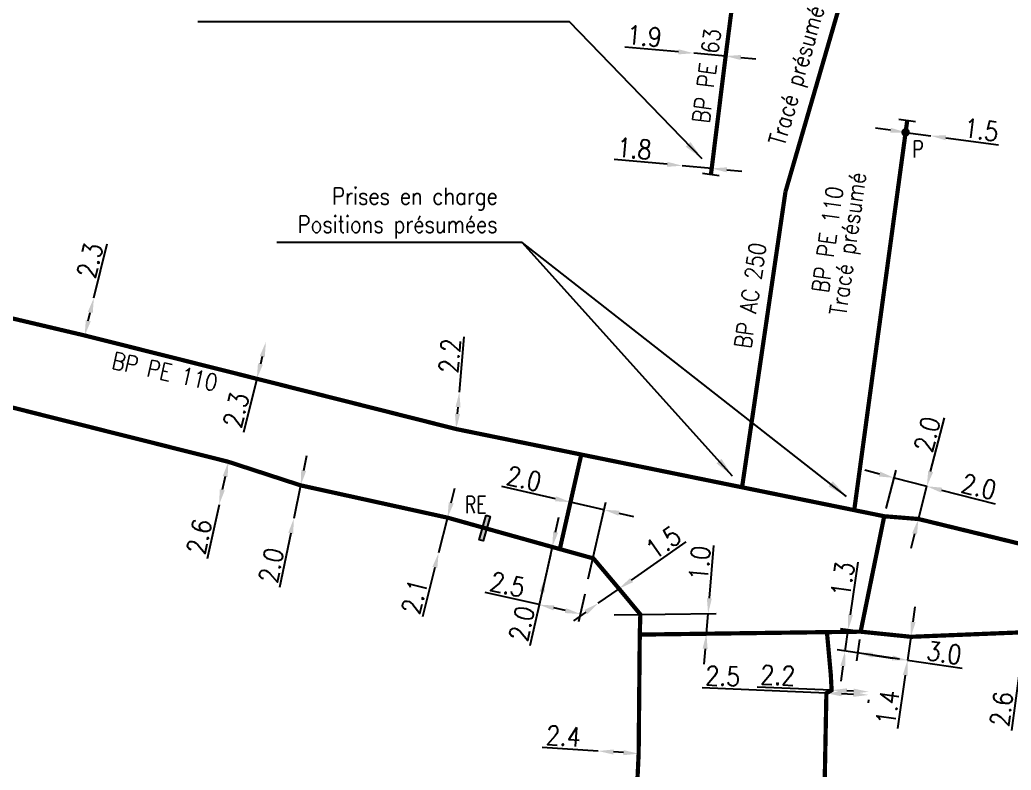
# Model space of a CAD drawing. Header units: millimetres. Extents: x 185000 to 186000, y 127990 to 129010.
# Drawn here: x 185191.4 to 185250.1, y 128337.7 to 128382.1 of the extents above; entities that cross this region are included whole.
import ezdxf
from ezdxf.enums import TextEntityAlignment as Align

# ---------------------------------------------------------------- set-up
doc = ezdxf.new("R2010")
doc.units = ezdxf.units.MM
doc.header["$PDMODE"] = 34
doc.linetypes.add('L_25_AP', pattern=[2000, 1000, 1000])
doc.linetypes.add('L_25_PE', pattern=[2000, 1000, 1000])
doc.layers.get('0').update_dxf_attribs({"linetype": 'CONTINUOUS'})
doc.layers.get('DEFPOINTS').update_dxf_attribs({"linetype": 'CONTINUOUS'})
for name, color, linetype in [('L_150', 1, 'CONTINUOUS'), ('L_300', 7, 'CONTINUOUS'), ('L_340', 7, 'CONTINUOUS')]:
    doc.layers.add(name, color=color, linetype=linetype)
doc.styles.add('G_ROMANS', font='ROMANS.SHX', dxfattribs={"width": 0.75})
doc.styles.get("Standard").update_dxf_attribs({"font": 'romans.shx', "width": 0.85})
doc.dimstyles.get("Standard").update_dxf_attribs({"dimtxt": 1.5, "dimasz": 1.2, "dimexe": 0.625, "dimexo": 0.625, "dimgap": 0.25, "dimtad": 1, "dimdec": 1, "dimzin": 0, "dimdsep": 46, "dimtxsty": 'Standard', "dimcen": -0.5, "dimadec": 0, "dimazin": 0, "dimtfac": 1, "dimtdec": 1, "dimtmove": 0, "dimatfit": 3, "dimfxl": 0, "dimtolj": 1, "dimtzin": 0, "dimarcsym": 0})

# ---------------------------------------------------------------- blocks, each defined once
blk = doc.blocks.new('*D446')
at = {"layer": 'DEFPOINTS', "color": 0, "linetype": 'Continuous', "transparency": 16777216}
for p in [(185195.74, 128365.647), (185195.74, 128365.647), (185195.193, 128363.413)]:
    blk.add_point(p, dxfattribs=at)
at = {"layer": 'L_150', "color": 0, "linetype": 'Continuous', "lineweight": -2, "transparency": 16777216}
for p, q in [((185195.74, 128365.647), (185196.519, 128368.832)), ((185195.407, 128364.287), (185195.526, 128364.773))]:
    blk.add_line(p, q, dxfattribs=at)
at = {"layer": 'L_150', "color": 0, "linetype": 'Continuous', "transparency": 16777216}
for points in [[(185195.38, 128364.809), (185195.672, 128364.737), (185195.74, 128365.647)], [(185195.262, 128364.323), (185195.553, 128364.252), (185195.193, 128363.413)]]:
    blk.add_solid(points, dxfattribs=at)
at = {"layer": 'L_150', "color": 0, "linetype": 'Continuous', "transparency": 16777216, "insert": (185195.508, 128367.855), "char_height": 1.125, "attachment_point": 5, "rotation": 76.2504}
blk.add_mtext('\\A1;2.3', dxfattribs=at)
blk = doc.blocks.new('*D448')
at = {"layer": 'DEFPOINTS', "color": 0, "linetype": 'Continuous', "transparency": 16777216}
for p in [(185203.705, 128355.932), (185203.154, 128353.391), (185203.154, 128353.391)]:
    blk.add_point(p, dxfattribs=at)
at = {"layer": 'L_150', "color": 0, "linetype": 'Continuous', "lineweight": -2, "transparency": 16777216}
for p, q in [((185203.514, 128355.053), (185203.344, 128354.271)), ((185203.154, 128353.391), (185202.459, 128350.187))]:
    blk.add_line(p, q, dxfattribs=at)
at = {"layer": 'L_150', "color": 0, "linetype": 'Continuous', "transparency": 16777216}
for points in [[(185203.367, 128355.084), (185203.661, 128355.021), (185203.705, 128355.932)], [(185203.198, 128354.302), (185203.491, 128354.239), (185203.154, 128353.391)]]:
    blk.add_solid(points, dxfattribs=at)
at = {"layer": 'L_150', "color": 0, "linetype": 'Continuous', "transparency": 16777216, "insert": (185201.978, 128351.508), "char_height": 1.125, "attachment_point": 5, "rotation": 77.77007}
blk.add_mtext('\\A1;2.6', dxfattribs=at)
blk = doc.blocks.new('*D449')
at = {"layer": 'DEFPOINTS', "color": 0, "linetype": 'Continuous', "transparency": 16777216}
for p in [(185207.986, 128354.537), (185207.582, 128352.578), (185207.582, 128352.578)]:
    blk.add_point(p, dxfattribs=at)
at = {"layer": 'L_150', "color": 0, "linetype": 'Continuous', "lineweight": -2, "transparency": 16777216}
for p, q in [((185208.168, 128355.418), (185208.35, 128356.3)), ((185207.986, 128354.537), (185207.582, 128352.578)), ((185207.4, 128351.697), (185206.738, 128348.486))]:
    blk.add_line(p, q, dxfattribs=at)
at = {"layer": 'L_150', "color": 0, "linetype": 'Continuous', "transparency": 16777216}
for points in [[(185208.021, 128355.449), (185208.315, 128355.388), (185207.986, 128354.537)], [(185207.253, 128351.727), (185207.547, 128351.666), (185207.582, 128352.578)]]:
    blk.add_solid(points, dxfattribs=at)
at = {"layer": 'L_150', "color": 0, "linetype": 'Continuous', "transparency": 16777216, "insert": (185206.243, 128349.802), "char_height": 1.125, "attachment_point": 5, "rotation": 78.34386}
blk.add_mtext('\\A1;2.0', dxfattribs=at)
blk = doc.blocks.new('*D450')
at = {"layer": 'DEFPOINTS', "color": 0, "linetype": 'Continuous', "transparency": 16777216}
for p in [(185205.929, 128363.033), (185205.929, 128363.033), (185205.389, 128360.849)]:
    blk.add_point(p, dxfattribs=at)
at = {"layer": 'L_150', "color": 0, "linetype": 'Continuous', "lineweight": -2, "transparency": 16777216}
for p, q in [((185205.713, 128362.16), (185205.605, 128361.723)), ((185205.389, 128360.849), (185204.603, 128357.666))]:
    blk.add_line(p, q, dxfattribs=at)
at = {"layer": 'L_150', "color": 0, "linetype": 'Continuous', "transparency": 16777216}
for points in [[(185205.567, 128362.196), (185205.859, 128362.124), (185205.929, 128363.033)], [(185205.459, 128361.759), (185205.751, 128361.687), (185205.389, 128360.849)]]:
    blk.add_solid(points, dxfattribs=at)
at = {"layer": 'L_150', "color": 0, "linetype": 'Continuous', "transparency": 16777216, "insert": (185204.16, 128359), "char_height": 1.125, "attachment_point": 5, "rotation": 76.13012}
blk.add_mtext('\\A1;2.3', dxfattribs=at)
blk = doc.blocks.new('*D451')
at = {"layer": 'DEFPOINTS', "color": 0, "linetype": 'Continuous', "transparency": 16777216}
for p in [(185217.386, 128360.063), (185217.386, 128360.063), (185217.197, 128357.871)]:
    blk.add_point(p, dxfattribs=at)
at = {"layer": 'L_150', "color": 0, "linetype": 'Continuous', "lineweight": -2, "transparency": 16777216}
for p, q in [((185217.386, 128360.063), (185217.667, 128363.33)), ((185217.275, 128358.768), (185217.309, 128359.167))]:
    blk.add_line(p, q, dxfattribs=at)
at = {"layer": 'L_150', "color": 0, "linetype": 'Continuous', "transparency": 16777216}
for points in [[(185217.159, 128359.179), (185217.458, 128359.154), (185217.386, 128360.063)], [(185217.125, 128358.781), (185217.424, 128358.755), (185217.197, 128357.871)]]:
    blk.add_solid(points, dxfattribs=at)
at = {"layer": 'L_150', "color": 0, "linetype": 'Continuous', "transparency": 16777216, "insert": (185216.818, 128362.209), "char_height": 1.125, "attachment_point": 5, "rotation": 85.08537}
blk.add_mtext('\\A1;2.2', dxfattribs=at)
blk = doc.blocks.new('*D452')
at = {"layer": 'DEFPOINTS', "color": 0, "linetype": 'Continuous', "transparency": 16777216}
for p in [(185216.683, 128352.626), (185216.156, 128350.541), (185216.156, 128350.541)]:
    blk.add_point(p, dxfattribs=at)
at = {"layer": 'L_150', "color": 0, "linetype": 'Continuous', "lineweight": -2, "transparency": 16777216}
for p, q in [((185216.904, 128353.498), (185217.125, 128354.37)), ((185216.683, 128352.626), (185216.156, 128350.541)), ((185215.935, 128349.669), (185215.197, 128346.755))]:
    blk.add_line(p, q, dxfattribs=at)
at = {"layer": 'L_150', "color": 0, "linetype": 'Continuous', "transparency": 16777216}
for points in [[(185216.759, 128353.535), (185217.05, 128353.461), (185216.683, 128352.626)], [(185215.789, 128349.706), (185216.08, 128349.632), (185216.156, 128350.541)]]:
    blk.add_solid(points, dxfattribs=at)
at = {"layer": 'L_150', "color": 0, "linetype": 'Continuous', "transparency": 16777216, "insert": (185214.728, 128347.96), "char_height": 1.125, "attachment_point": 5, "rotation": 75.79293}
blk.add_mtext('\\A1;2.1', dxfattribs=at)
blk = doc.blocks.new('*D455')
at = {"layer": 'DEFPOINTS', "color": 0, "linetype": 'Continuous', "transparency": 16777216}
for p in [(185250.865, 128345.84), (185250.518, 128343.264), (185250.518, 128343.264)]:
    blk.add_point(p, dxfattribs=at)
at = {"layer": 'L_150', "color": 0, "linetype": 'Continuous', "lineweight": -2, "transparency": 16777216}
for p, q in [((185250.745, 128344.948), (185250.638, 128344.156)), ((185250.518, 128343.264), (185250.081, 128340.014))]:
    blk.add_line(p, q, dxfattribs=at)
at = {"layer": 'L_150', "color": 0, "linetype": 'Continuous', "transparency": 16777216}
for points in [[(185250.596, 128344.969), (185250.893, 128344.928), (185250.865, 128345.84)], [(185250.489, 128344.176), (185250.787, 128344.136), (185250.518, 128343.264)]]:
    blk.add_solid(points, dxfattribs=at)
at = {"layer": 'L_150', "color": 0, "linetype": 'Continuous', "transparency": 16777216, "insert": (185249.496, 128341.293), "char_height": 1.125, "attachment_point": 5, "rotation": 82.33369}
blk.add_mtext('\\A1;2.6', dxfattribs=at)
blk = doc.blocks.new('*D531')
at = {"layer": 'DEFPOINTS', "color": 0, "linetype": 'Continuous', "transparency": 16777216}
for p in [(185222.888, 128350.889), (185224.92, 128348.55), (185224.55, 128346.921)]:
    blk.add_point(p, dxfattribs=at)
at = {"layer": 'L_150', "color": 0, "linetype": 'Continuous', "lineweight": -2, "transparency": 16777216}
for p, q in [((185222.784, 128350.432), (185222.008, 128347.018)), ((185222.112, 128347.475), (185218.915, 128348.202)), ((185224.816, 128348.093), (185224.446, 128346.464)), ((185223.672, 128347.121), (185222.99, 128347.276))]:
    blk.add_line(p, q, dxfattribs=at)
at = {"layer": 'L_150', "color": 0, "linetype": 'Continuous', "transparency": 16777216}
for points in [[(185223.023, 128347.422), (185222.956, 128347.13), (185222.112, 128347.475)], [(185223.706, 128347.267), (185223.639, 128346.975), (185224.55, 128346.921)]]:
    blk.add_solid(points, dxfattribs=at)
at = {"layer": 'L_150', "color": 0, "linetype": 'Continuous', "transparency": 16777216, "insert": (185220.241, 128348.669), "char_height": 1.125, "attachment_point": 5, "rotation": 347.20031}
blk.add_mtext('\\A1;2.5', dxfattribs=at)
blk = doc.blocks.new('*D532')
at = {"layer": 'DEFPOINTS', "color": 0, "linetype": 'Continuous', "transparency": 16777216}
for p in [(185225.952, 128353.091), (185223.338, 128350.77), (185224.92, 128348.55)]:
    blk.add_point(p, dxfattribs=at)
at = {"layer": 'L_150', "color": 0, "linetype": 'Continuous', "lineweight": -2, "transparency": 16777216}
for p, q in [((185223.09, 128353.741), (185219.893, 128354.468)), ((185223.442, 128351.227), (185224.072, 128353.999)), ((185225.952, 128353.091), (185223.968, 128353.542)), ((185225.024, 128349.007), (185226.056, 128353.548)), ((185226.829, 128352.892), (185227.707, 128352.693))]:
    blk.add_line(p, q, dxfattribs=at)
at = {"layer": 'L_150', "color": 0, "linetype": 'Continuous', "transparency": 16777216}
for points in [[(185223.123, 128353.888), (185223.057, 128353.595), (185223.968, 128353.542)], [(185226.863, 128353.038), (185226.796, 128352.746), (185225.952, 128353.091)]]:
    blk.add_solid(points, dxfattribs=at)
at = {"layer": 'L_150', "color": 0, "linetype": 'Continuous', "transparency": 16777216, "insert": (185221.219, 128354.936), "char_height": 1.125, "attachment_point": 5, "rotation": 347.20031}
blk.add_mtext('\\A1;2.0', dxfattribs=at)
blk = doc.blocks.new('*D533')
at = {"layer": 'DEFPOINTS', "color": 0, "linetype": 'Continuous', "transparency": 16777216}
for p in [(185226.846, 128348.413), (185226.846, 128348.413), (185225.616, 128347.554)]:
    blk.add_point(p, dxfattribs=at)
at = {"layer": 'L_150', "color": 0, "linetype": 'Continuous', "lineweight": -2, "transparency": 16777216}
for p, q in [((185227.584, 128348.928), (185230.817, 128351.188)), ((185225.616, 128347.554), (185226.846, 128348.413)), ((185224.879, 128347.038), (185224.141, 128346.523))]:
    blk.add_line(p, q, dxfattribs=at)
at = {"layer": 'L_150', "color": 0, "linetype": 'Continuous', "transparency": 16777216}
for points in [[(185227.498, 128349.051), (185227.669, 128348.806), (185226.846, 128348.413)], [(185224.793, 128347.161), (185224.965, 128346.915), (185225.616, 128347.554)]]:
    blk.add_solid(points, dxfattribs=at)
at = {"layer": 'L_150', "color": 0, "linetype": 'Continuous', "transparency": 16777216, "insert": (185229.468, 128351.161), "char_height": 1.125, "attachment_point": 5, "rotation": 34.94753}
blk.add_mtext('\\A1;1.5', dxfattribs=at)
blk = doc.blocks.new('*D534')
at = {"layer": 'DEFPOINTS', "color": 0, "linetype": 'Continuous', "transparency": 16777216}
for p in [(185244.131, 128345.57), (185243.929, 128344.184), (185243.929, 128344.184)]:
    blk.add_point(p, dxfattribs=at)
at = {"layer": 'L_150', "color": 0, "linetype": 'Continuous', "lineweight": -2, "transparency": 16777216}
for p, q in [((185244.261, 128346.46), (185244.391, 128347.351)), ((185244.131, 128345.57), (185243.929, 128344.184)), ((185243.799, 128343.294), (185243.339, 128340.14))]:
    blk.add_line(p, q, dxfattribs=at)
at = {"layer": 'L_150', "color": 0, "linetype": 'Continuous', "transparency": 16777216}
for points in [[(185244.112, 128346.482), (185244.409, 128346.439), (185244.131, 128345.57)], [(185243.65, 128343.315), (185243.947, 128343.272), (185243.929, 128344.184)]]:
    blk.add_solid(points, dxfattribs=at)
at = {"layer": 'L_150', "color": 0, "linetype": 'Continuous', "transparency": 16777216, "insert": (185242.762, 128341.38), "char_height": 1.125, "attachment_point": 5, "rotation": 81.70179}
blk.add_mtext('\\A1;1.4', dxfattribs=at)
blk = doc.blocks.new('*D535')
at = {"layer": 'DEFPOINTS', "color": 0, "linetype": 'Continuous', "transparency": 16777216}
for p in [(185241.154, 128345.874), (185243.929, 128344.184), (185243.929, 128344.184)]:
    blk.add_point(p, dxfattribs=at)
at = {"layer": 'L_150', "color": 0, "linetype": 'Continuous', "lineweight": -2, "transparency": 16777216}
for p, q in [((185241.087, 128345.41), (185240.903, 128344.152)), ((185241.861, 128344.486), (185243.038, 128344.314)), ((185243.929, 128344.184), (185247.173, 128343.711))]:
    blk.add_line(p, q, dxfattribs=at)
at = {"layer": 'L_150', "color": 0, "linetype": 'Continuous', "transparency": 16777216}
for points in [[(185241.883, 128344.634), (185241.84, 128344.337), (185240.971, 128344.616)], [(185243.06, 128344.463), (185243.017, 128344.166), (185243.929, 128344.184)]]:
    blk.add_solid(points, dxfattribs=at)
at = {"layer": 'L_150', "color": 0, "linetype": 'Continuous', "transparency": 16777216, "insert": (185246.104, 128344.625), "char_height": 1.125, "attachment_point": 5, "rotation": 351.70179}
blk.add_mtext('\\A1;3.0', dxfattribs=at)
blk = doc.blocks.new('*D536')
at = {"layer": 'DEFPOINTS', "color": 0, "linetype": 'Continuous', "transparency": 16777216}
for p in [(185241.154, 128345.874), (185240.233, 128344.723), (185243.929, 128344.184)]:
    blk.add_point(p, dxfattribs=at)
at = {"layer": 'L_150', "color": 0, "linetype": 'Continuous', "lineweight": -2, "transparency": 16777216}
for p, q in [((185240.546, 128346.872), (185241, 128349.981)), ((185240.69, 128345.941), (185239.953, 128346.049)), ((185240.233, 128344.723), (185240.416, 128345.981)), ((185243.465, 128344.252), (185239.769, 128344.791)), ((185240.103, 128343.833), (185239.973, 128342.942))]:
    blk.add_line(p, q, dxfattribs=at)
at = {"layer": 'L_150', "color": 0, "linetype": 'Continuous', "transparency": 16777216}
for points in [[(185240.398, 128346.894), (185240.695, 128346.85), (185240.416, 128345.981)], [(185239.955, 128343.855), (185240.251, 128343.811), (185240.233, 128344.723)]]:
    blk.add_solid(points, dxfattribs=at)
at = {"layer": 'L_150', "color": 0, "linetype": 'Continuous', "transparency": 16777216, "insert": (185240.096, 128348.98), "char_height": 1.125, "attachment_point": 5, "rotation": 81.70179}
blk.add_mtext('\\A1;1.3', dxfattribs=at)
blk = doc.blocks.new('*D62')
at = {"layer": 'DEFPOINTS', "color": 0, "linetype": 'Continuous', "transparency": 16777216}
for p in [(185222.888, 128350.889), (185222.888, 128350.889), (185222.482, 128349.104)]:
    blk.add_point(p, dxfattribs=at)
at = {"layer": 'L_150', "color": 0, "linetype": 'Continuous', "lineweight": -2, "transparency": 16777216}
for p, q in [((185223.087, 128351.766), (185223.286, 128352.644)), ((185222.888, 128350.889), (185222.482, 128349.104)), ((185222.283, 128348.226), (185221.556, 128345.029))]:
    blk.add_line(p, q, dxfattribs=at)
at = {"layer": 'L_150', "color": 0, "linetype": 'Continuous', "transparency": 16777216}
for points in [[(185222.941, 128351.8), (185223.233, 128351.733), (185222.888, 128350.889)], [(185222.136, 128348.26), (185222.429, 128348.193), (185222.482, 128349.104)]]:
    blk.add_solid(points, dxfattribs=at)
at = {"layer": 'L_150', "color": 0, "linetype": 'Continuous', "transparency": 16777216, "insert": (185221.088, 128346.355), "char_height": 1.125, "attachment_point": 5, "rotation": 77.20031}
blk.add_mtext('\\A1;2.0', dxfattribs=at)
blk = doc.blocks.new('L_340_20')
at = {"linetype": 'Continuous'}
blk.add_hatch(color=0, dxfattribs=at).paths.add_polyline_path([(0.125, 0.75), (-0.125, 0.75), (-0.125, -0.75), (0.125, -0.75)])
at = {"color": 0, "linetype": 'Continuous'}
blk.add_lwpolyline([(-0.125, 0.75), (0.125, 0.75), (0.125, -0.75), (-0.125, -0.75)], close=True, dxfattribs=at)
at = {"color": 0, "linetype": 'Continuous', "width": 0.75}
for tag, height, flags, p in [('RE', 1, 8, (0, 2.189)), ('DEF_LEG', 1.2, 3, (0, -5)), ('DEF_COUP', 1.2, 3, (0, -7.5)), ('DEF_TYPE', 1.2, 3, (0, -10))]:
    blk.add_attdef(tag, text='', height=height, dxfattribs=dict(at, flags=flags)).set_placement(p, align=Align.MIDDLE)
blk = doc.blocks.new('*D293')
at = {"layer": 'DEFPOINTS', "color": 0, "linetype": 'Continuous', "transparency": 16777216}
for p in [(185245.075, 128354.481), (185245.075, 128354.481), (185244.575, 128352.545)]:
    blk.add_point(p, dxfattribs=at)
at = {"layer": 'L_150', "color": 0, "linetype": 'Continuous', "lineweight": -2, "transparency": 16777216}
for p, q in [((185245.3, 128355.353), (185246.12, 128358.527)), ((185244.575, 128352.545), (185245.075, 128354.481)), ((185244.35, 128351.674), (185244.125, 128350.802))]:
    blk.add_line(p, q, dxfattribs=at)
at = {"layer": 'L_150', "color": 0, "linetype": 'Continuous', "transparency": 16777216}
for points in [[(185245.155, 128355.39), (185245.445, 128355.315), (185245.075, 128354.481)], [(185244.204, 128351.711), (185244.495, 128351.636), (185244.575, 128352.545)]]:
    blk.add_solid(points, dxfattribs=at)
at = {"layer": 'L_150', "color": 0, "linetype": 'Continuous', "transparency": 16777216, "insert": (185245.097, 128357.563), "char_height": 1.125, "attachment_point": 5, "rotation": 75.51434}
blk.add_mtext('\\A1;2.0', dxfattribs=at)
blk = doc.blocks.new('*D294')
at = {"layer": 'DEFPOINTS', "color": 0, "linetype": 'Continuous', "transparency": 16777216}
for p in [(185245.075, 128354.481), (185245.075, 128354.481), (185242.551, 128352.708)]:
    blk.add_point(p, dxfattribs=at)
at = {"layer": 'L_150', "color": 0, "linetype": 'Continuous', "lineweight": -2, "transparency": 16777216}
for p, q in [((185242.267, 128355.207), (185241.396, 128355.432)), ((185242.669, 128353.162), (185243.256, 128355.436)), ((185243.139, 128354.982), (185245.075, 128354.481)), ((185245.946, 128354.256), (185249.121, 128353.436))]:
    blk.add_line(p, q, dxfattribs=at)
at = {"layer": 'L_150', "color": 0, "linetype": 'Continuous', "transparency": 16777216}
for points in [[(185242.305, 128355.352), (185242.23, 128355.062), (185243.139, 128354.982)], [(185245.984, 128354.402), (185245.909, 128354.111), (185245.075, 128354.481)]]:
    blk.add_solid(points, dxfattribs=at)
at = {"layer": 'L_150', "color": 0, "linetype": 'Continuous', "transparency": 16777216, "insert": (185248.157, 128354.46), "char_height": 1.125, "attachment_point": 5, "rotation": 345.51435}
blk.add_mtext('\\A1;2.0', dxfattribs=at)
blk = doc.blocks.new('*D313')
at = {"layer": 'DEFPOINTS', "color": 0, "linetype": 'Continuous', "transparency": 16777216}
for p in [(185239.434, 128342.408), (185241.632, 128342.314), (185241.632, 128342.314)]:
    blk.add_point(p, dxfattribs=at)
at = {"layer": 'L_150', "color": 0, "linetype": 'Continuous', "lineweight": -2, "transparency": 16777216}
for p, q in [((185239.434, 128342.408), (185235.034, 128342.595)), ((185240.733, 128342.352), (185240.333, 128342.369))]:
    blk.add_line(p, q, dxfattribs=at)
at = {"layer": 'L_150', "color": 0, "linetype": 'Continuous', "transparency": 16777216}
for points in [[(185240.34, 128342.519), (185240.327, 128342.219), (185239.434, 128342.408)], [(185240.739, 128342.502), (185240.726, 128342.202), (185241.632, 128342.314)]]:
    blk.add_solid(points, dxfattribs=at)
at = {"layer": 'L_150', "color": 0, "linetype": 'Continuous', "transparency": 16777216, "insert": (185236.254, 128343.294), "char_height": 1.125, "attachment_point": 5, "rotation": 357.55875}
blk.add_mtext('\\A1;2.2', dxfattribs=at)
blk = doc.blocks.new('*D314')
at = {"layer": 'DEFPOINTS', "color": 0, "linetype": 'Continuous', "transparency": 16777216}
for p in [(185239.126, 128342.231), (185241.624, 128342.125), (185241.632, 128342.314)]:
    blk.add_point(p, dxfattribs=at)
at = {"layer": 'L_150', "color": 0, "linetype": 'Continuous', "lineweight": -2, "transparency": 16777216}
for p, q in [((185239.126, 128342.231), (185231.771, 128342.545)), ((185240.725, 128342.163), (185240.025, 128342.193)), ((185241.612, 128341.846), (185241.604, 128341.656))]:
    blk.add_line(p, q, dxfattribs=at)
at = {"layer": 'L_150', "color": 0, "linetype": 'Continuous', "transparency": 16777216}
for points in [[(185240.032, 128342.343), (185240.019, 128342.043), (185239.126, 128342.231)], [(185240.731, 128342.313), (185240.718, 128342.013), (185241.624, 128342.125)]]:
    blk.add_solid(points, dxfattribs=at)
at = {"layer": 'L_150', "color": 0, "linetype": 'Continuous', "transparency": 16777216, "insert": (185232.991, 128343.244), "char_height": 1.125, "attachment_point": 5, "rotation": 357.55875}
blk.add_mtext('\\A1;2.5', dxfattribs=at)
blk = doc.blocks.new('*D315')
at = {"layer": 'DEFPOINTS', "color": 0, "linetype": 'Continuous', "transparency": 16777216}
for p in [(185226.094, 128346.871), (185232.119, 128346.951), (185228.072, 128345.7)]:
    blk.add_point(p, dxfattribs=at)
at = {"layer": 'L_150', "color": 0, "linetype": 'Continuous', "lineweight": -2, "transparency": 16777216}
for p, q in [((185232.194, 128347.848), (185232.459, 128350.978)), ((185226.564, 128346.877), (185232.59, 128346.957)), ((185232.018, 128345.753), (185232.119, 128346.951)), ((185228.543, 128345.707), (185232.489, 128345.759)), ((185231.942, 128344.856), (185231.866, 128343.959))]:
    blk.add_line(p, q, dxfattribs=at)
at = {"layer": 'L_150', "color": 0, "linetype": 'Continuous', "transparency": 16777216}
for points in [[(185232.045, 128347.86), (185232.344, 128347.835), (185232.119, 128346.951)], [(185231.793, 128344.868), (185232.092, 128344.843), (185232.018, 128345.753)]]:
    blk.add_solid(points, dxfattribs=at)
at = {"layer": 'L_150', "color": 0, "linetype": 'Continuous', "transparency": 16777216, "insert": (185231.617, 128349.924), "char_height": 1.125, "attachment_point": 5, "rotation": 85.17808}
blk.add_mtext('\\A1;1.0', dxfattribs=at)
blk = doc.blocks.new('*D1088')
at = {"layer": 'DEFPOINTS', "color": 0, "linetype": 'Continuous', "transparency": 16777216}
for p in [(185230.59, 128373.465), (185230.59, 128373.465), (185232.332, 128373.304)]:
    blk.add_point(p, dxfattribs=at)
at = {"layer": 'L_340', "color": 0, "linetype": 'Continuous', "lineweight": -2, "transparency": 16777216}
for p, q in [((185229.693, 128373.547), (185226.565, 128373.835)), ((185232.332, 128373.304), (185230.59, 128373.465)), ((185233.228, 128373.222), (185234.125, 128373.14))]:
    blk.add_line(p, q, dxfattribs=at)
at = {"layer": 'L_340', "color": 0, "linetype": 'Continuous', "transparency": 16777216}
for points in [[(185229.707, 128373.696), (185229.68, 128373.398), (185230.59, 128373.465)], [(185233.242, 128373.371), (185233.215, 128373.073), (185232.332, 128373.304)]]:
    blk.add_solid(points, dxfattribs=at)
at = {"layer": 'L_340', "color": 0, "linetype": 'Continuous', "transparency": 16777216, "insert": (185227.75, 128374.479), "char_height": 1.125, "attachment_point": 5, "rotation": 354.74844}
blk.add_mtext('\\A1;1.8', dxfattribs=at)
blk = doc.blocks.new('*D1089')
at = {"layer": 'DEFPOINTS', "color": 0, "linetype": 'Continuous', "transparency": 16777216}
for p in [(185231.266, 128380.125), (185231.266, 128380.125), (185233.158, 128379.955)]:
    blk.add_point(p, dxfattribs=at)
at = {"layer": 'L_150', "color": 0, "linetype": 'Continuous', "lineweight": -2, "transparency": 16777216}
for p, q in [((185230.369, 128380.206), (185227.187, 128380.492)), ((185233.158, 128379.955), (185231.266, 128380.125)), ((185234.054, 128379.874), (185234.951, 128379.793))]:
    blk.add_line(p, q, dxfattribs=at)
at = {"layer": 'L_150', "color": 0, "linetype": 'Continuous', "transparency": 16777216}
for points in [[(185230.383, 128380.355), (185230.356, 128380.056), (185231.266, 128380.125)], [(185234.068, 128380.023), (185234.041, 128379.724), (185233.158, 128379.955)]]:
    blk.add_solid(points, dxfattribs=at)
at = {"layer": 'L_150', "color": 0, "linetype": 'Continuous', "transparency": 16777216, "insert": (185228.348, 128381.141), "char_height": 1.125, "attachment_point": 5, "rotation": 354.854}
blk.add_mtext('\\A1;1.9', dxfattribs=at)
blk = doc.blocks.new('L_340_07')
at = {"color": 0, "linetype": 'Continuous', "const_width": 0.25, "flags": 128}
blk.add_lwpolyline([(0, 0), (0.35, 0)], dxfattribs=at)
at = {"color": 0, "linetype": 'Continuous', "flags": 128}
blk.add_lwpolyline([(0.35, -0.5), (0.35, 0.5)], dxfattribs=at)
at = {"color": 0, "linetype": 'Continuous', "width": 0.75, "flags": 3}
for tag, p in [('DEF_LEG', (0.723, -3.465)), ('DEF_COUP', (0.723, -5.965)), ('DEF_TYPE', (0.723, -8.465))]:
    blk.add_attdef(tag, text='', height=1.2, dxfattribs=at).set_placement(p, align=Align.MIDDLE)
blk = doc.blocks.new('*D1101')
at = {"layer": 'DEFPOINTS', "color": 0, "linetype": 'Continuous', "transparency": 16777216}
for p in [(185243.818, 128375.44), (185245.304, 128375.238), (185245.304, 128375.238)]:
    blk.add_point(p, dxfattribs=at)
at = {"layer": 'L_300', "color": 0, "linetype": 'Continuous', "lineweight": -2, "transparency": 16777216}
for p, q in [((185242.926, 128375.56), (185242.034, 128375.681)), ((185243.818, 128375.44), (185245.304, 128375.238)), ((185246.196, 128375.118), (185249.31, 128374.696))]:
    blk.add_line(p, q, dxfattribs=at)
at = {"layer": 'L_300', "color": 0, "linetype": 'Continuous', "transparency": 16777216}
for points in [[(185242.946, 128375.709), (185242.906, 128375.412), (185243.818, 128375.44)], [(185246.216, 128375.266), (185246.176, 128374.969), (185245.304, 128375.238)]]:
    blk.add_solid(points, dxfattribs=at)
at = {"layer": 'L_300', "color": 0, "linetype": 'Continuous', "transparency": 16777216, "insert": (185248.299, 128375.59), "char_height": 1.125, "attachment_point": 5, "rotation": 352.2898}
blk.add_mtext('\\A1;1.5', dxfattribs=at)
blk = doc.blocks.new('L_300_12')
at = {"color": 0, "linetype": 'Continuous', "const_width": 0.248, "flags": 128}
blk.add_lwpolyline([(-0.126, 0, 1), (0.126, 0, 1)], format="xyb", close=True, dxfattribs=at)
at = {"linetype": 'Continuous', "style": 'G_ROMANS', "width": 0.75}
blk.add_attdef('P', text='', height=1, dxfattribs=at).set_placement((0, 1.331), align=Align.MIDDLE_CENTER)
at = {"color": 0, "linetype": 'Continuous', "width": 0.75, "flags": 3}
for tag, p in [('DEF_LEG', (0, -5)), ('DEF_COUP', (0, -7.5)), ('DEF_TYPE', (0, -10))]:
    blk.add_attdef(tag, text='', height=1.2, dxfattribs=at).set_placement(p, align=Align.MIDDLE)
blk = doc.blocks.new('*D2232')
at = {"layer": 'DEFPOINTS', "color": 0, "linetype": 'Continuous', "transparency": 16777216}
for p in [(185225.611, 128338.807), (185225.611, 128338.807), (185228.006, 128338.651)]:
    blk.add_point(p, dxfattribs=at)
at = {"layer": 'L_150', "color": 0, "linetype": 'Continuous', "lineweight": -2, "transparency": 16777216}
for p, q in [((185225.611, 128338.807), (185222.294, 128339.023)), ((185227.108, 128338.71), (185226.509, 128338.749))]:
    blk.add_line(p, q, dxfattribs=at)
at = {"layer": 'L_150', "color": 0, "linetype": 'Continuous', "transparency": 16777216}
for points in [[(185226.519, 128338.898), (185226.499, 128338.599), (185225.611, 128338.807)], [(185227.117, 128338.859), (185227.098, 128338.56), (185228.006, 128338.651)]]:
    blk.add_solid(points, dxfattribs=at)
at = {"layer": 'L_150', "color": 0, "linetype": 'Continuous', "transparency": 16777216, "insert": (185223.552, 128339.693), "char_height": 1.125, "attachment_point": 5, "rotation": 356.27447}
blk.add_mtext('\\A1;2.4', dxfattribs=at)

msp = doc.modelspace()

# ---------------------------------------------------------------- linework, layer by layer
at = {"layer": 'L_150', "linetype": 'L_25_AP', "ltscale": 0.5, "flags": 128}
msp.add_lwpolyline([(185254.874, 128453.773, 0.25, 0.25, 0), (185254.765, 128453.285, 0.25, 0.25, 0), (185251.919, 128440.442, 0.25, 0.25, 0), (185249.032, 128427.871, 0.25, 0.25, 0), (185245.604, 128410.405, 0.25, 0.25, 0), (185242.335, 128393.744, 0.25, 0.25, 0), (185241.389, 128389.189, 0.25, 0.25, 0), (185241.389, 128389.189, 0.25, 0.25, 0), (185240.798, 128386.436, 0.25, 0.25, 0), (185240.444, 128384.787, 0.25, 0.25, 0), (185240.444, 128384.787, 0.25, 0.25, 0), (185236.702, 128371.924, 0, 0, 0)], format="xyseb", dxfattribs=at)
at = {"layer": 'L_150', "linetype": 'L_25_PE', "const_width": 0.25, "flags": 128}
for points in [[(185134.47, 128399.7), (185143.575, 128397.444), (185142.186, 128393.924), (185141.221, 128390.008), (185140.713, 128388.382), (185139.792, 128385.435), (185141.795, 128384.134), (185149.539, 128379.104), (185159.815, 128373.335), (185170.037, 128368.914), (185173.121, 128368.543), (185184.209, 128366.001), (185195.193, 128363.413), (185205.389, 128360.849), (185217.197, 128357.871), (185234.132, 128354.422), (185240.775, 128353.069), (185242.551, 128352.708), (185244.575, 128352.545), (185251.646, 128350.821), (185258.734, 128348.939), (185265.565, 128347.464), (185278.759, 128344.362), (185285.813, 128341.889), (185289.88, 128340.4), (185296.638, 128336.347), (185302.366, 128334.907), (185305.814, 128332.763), (185310.553, 128329.868), (185311.236, 128329.451), (185314.8, 128327.273), (185314.8, 128327.273), (185314.8, 128327.273), (185319.703, 128323.87), (185335.11, 128314.036), (185340.618, 128310.622), (185350.42, 128302.844), (185351.348, 128302.089), (185355.858, 128302.632), (185356.35, 128303.128), (185362.113, 128308.806), (185365.509, 128312.152), (185365.509, 128312.152), (185377.586, 128323.416), (185377.586, 128323.416), (185384.501, 128330.057), (185384.935, 128330.474), (185384.935, 128330.474)], [(185232.332, 128373.304), (185233.158, 128379.955), (185234.222, 128388.254), (185235.01, 128394.404)], [(185127.269, 128381.835), (185133.53, 128379.336), (185138.557, 128377.188), (185143.729, 128374.978), (185156.004, 128369.883), (185167.205, 128365.268), (185188.384, 128359.781), (185203.705, 128355.932), (185207.986, 128354.537), (185216.704, 128352.62), (185218.889, 128352.008), (185222.888, 128350.889), (185222.888, 128350.889), (185223.337, 128350.764), (185225.328, 128350.21), (185226.846, 128348.413), (185228.106, 128346.898), (185228.072, 128345.7), (185228.006, 128338.651), (185227.754, 128333.244), (185227.494, 128329.934), (185227.459, 128316.118), (185229.125, 128311.811)], [(185240.775, 128353.069), (185243.818, 128375.44), (185243.865, 128375.787)], [(185234.132, 128354.426), (185236.702, 128371.924)], [(185223.337, 128350.764), (185224.608, 128356.362)], [(185241.154, 128345.874), (185242.551, 128352.708)], [(185423.481, 128238.395), (185421.721, 128239.803), (185416.188, 128243.987), (185410.981, 128247.939), (185407.044, 128250.957), (185407.498, 128251.55), (185406.262, 128252.426), (185405.556, 128252.925), (185396.807, 128259.12), (185396.153, 128259.583), (185396.153, 128259.583), (185380.662, 128271.357), (185373.176, 128276.923), (185359.344, 128286.904), (185353.019, 128291.967), (185351.923, 128292.915), (185351.667, 128293.481), (185346.928, 128297.142), (185338.385, 128304.191), (185329.946, 128310.223), (185321.086, 128315.635), (185315.274, 128320.332), (185309.18, 128325.033), (185307.585, 128324.247), (185303.013, 128327.802), (185294.571, 128335.082), (185283.73, 128339.345), (185276.044, 128341.592), (185268.332, 128343.384), (185261.604, 128344.39), (185250.865, 128345.84), (185244.131, 128345.57), (185241.154, 128345.874), (185239.157, 128345.847), (185228.072, 128345.7)], [(185239.157, 128345.847), (185239.387, 128343.326), (185239.434, 128342.408), (185239.126, 128342.231), (185239.126, 128342.231), (185238.855, 128328.081), (185238.855, 128328.081), (185238.855, 128328.081), (185238.076, 128309.957), (185240.627, 128301.292), (185243.077, 128296.448), (185248.749, 128288.662), (185257.912, 128285.199), (185263.626, 128283.057), (185264.031, 128283.276)]]:
    msp.add_lwpolyline(points, dxfattribs=at)

# ---------------------------------------------------------------- block references
at = {"layer": 'L_300', "ltscale": 0.5}
ref = msp.add_blockref('L_300_12', (185243.818, 128375.44), dxfattribs=dict(at, rotation=245.1494013245523))
ref.add_attrib('P', 'P', dxfattribs={"layer": '0', "linetype": 'Continuous', "height": 1, "style": 'G_ROMANS', "width": 0.75}).set_placement((185244.552, 128374.447), align=Align.MIDDLE_CENTER)
at = {"layer": 'L_340'}
for p, rotation in [((185243.865, 128375.787), 82.2533047510769), ((185232.332, 128373.304), 262.6956039641155)]:
    msp.add_blockref('L_340_07', p, dxfattribs=dict(at, rotation=rotation))
ref = msp.add_blockref('L_340_20', (185218.889, 128352.008), dxfattribs=dict(at, rotation=344.1701735283046))
ref.add_attrib('RE', 'RE', dxfattribs={"layer": '0', "color": 0, "linetype": 'Continuous', "height": 1, "width": 0.75}).set_placement((185218.355, 128353.391), align=Align.MIDDLE)

# ---------------------------------------------------------------- texts
at = {"layer": 'L_150', "linetype": 'Continuous', "width": 0.85}
for s, rotation, p in [('Tracé présumé', 73.77791, (185237.511, 128378.765)), ('BP PE 63', 82.6956, (185232.036, 128378.781)), ('Tracé présumé', 81.96404, (185240.561, 128368.817)), ('BP PE 110', 81.96404, (185239.191, 128369.09)), ('BP AC 250', 81.64595, (185234.618, 128365.78)), ('BP PE 110', 347.49042, (185199.95, 128361.271))]:
    msp.add_text(s, height=1, rotation=rotation, dxfattribs=at).set_placement(p, align=Align.MIDDLE)
at = {"layer": 'L_150', "linetype": 'Continuous', "insert": (185219.653, 128370.659), "char_height": 1, "attachment_point": 6}
msp.add_mtext('Prises en charge\\PPositions présumées', dxfattribs=at)

# ---------------------------------------------------------------- dimensions: what is measured, and where the dimension line sits
at = {"layer": 'L_150', "linetype": 'Continuous'}
for base, p1, p2, angle, override, picture, middle, dimtype in [((185231.266, 128380.125), (185233.158, 128379.955), (185231.266, 128380.125), 354.854, {"dimscale": 0.75, "dimatfit": 0}, '*D1089', (185228.281, 128380.394), 160), ((185195.74, 128365.647), (185195.193, 128363.413), (185195.74, 128365.647), 76.2504, {"dimscale": 0.75}, '*D446', (185196.237, 128367.677), 161), ((185217.386, 128360.063), (185217.197, 128357.871), (185217.386, 128360.063), 85.08537, {"dimscale": 0.75}, '*D451', (185217.565, 128362.145), 161), ((185205.9287, 128363.0333), (185205.3893, 128360.8489), (185205.9287, 128363.0333), 76.13012, {"dimscale": 0.75}, '*D450', (185204.8885, 128358.8206), 161), ((185245.075, 128354.481), (185244.575, 128352.545), (185245.075, 128354.481), 255.51434, {"dimscale": 0.75}, '*D293', (185245.823, 128357.376), 160), ((185207.582, 128352.578), (185207.986, 128354.537), (185207.582, 128352.578), 258.34386, {"dimscale": 0.75}, '*D449', (185206.978, 128349.65), 161), ((185203.154, 128353.391), (185203.705, 128355.932), (185203.154, 128353.391), 257.77007, {"dimscale": 0.75}, '*D448', (185202.711, 128351.349), 161), ((185225.952, 128353.091), (185223.338, 128350.77), (185224.92, 128348.55), 167.20031, {"dimscale": 0.75}, '*D532', (185221.053, 128354.204), 160), ((185245.075, 128354.481), (185242.551, 128352.708), (185245.075, 128354.481), 165.51435, {"dimscale": 0.75, "dimatfit": 0}, '*D294', (185247.969, 128353.734), 160), ((185216.1556, 128350.5413), (185216.6833, 128352.6255), (185216.1556, 128350.5413), 255.79293, {"dimscale": 0.75}, '*D452', (185215.4555, 128347.7758), 161), ((185226.846, 128348.413), (185225.616, 128347.554), (185226.846, 128348.413), 214.94753, {"dimscale": 0.75}, '*D533', (185229.898, 128350.546), 160), ((185224.55, 128346.921), (185222.888, 128350.889), (185224.92, 128348.55), 167.20031, {"dimscale": 0.75}, '*D531', (185220.075, 128347.938), 160), ((185232.119, 128346.951), (185228.072, 128345.7), (185226.094, 128346.871), 265.17808, {"dimscale": 0.75, "dimatfit": 0}, '*D315', (185232.364, 128349.861), 160), ((185240.233, 128344.723), (185241.154, 128345.874), (185243.929, 128344.184), 81.70179, {"dimscale": 0.75}, '*D536', (185240.838, 128348.872), 160), ((185243.929, 128344.184), (185244.131, 128345.57), (185243.929, 128344.184), 81.70179, {"dimscale": 0.75}, '*D534', (185243.504, 128341.271), 160), ((185243.929, 128344.184), (185241.154, 128345.874), (185243.929, 128344.184), 171.70179, {"dimscale": 0.75}, '*D535', (185245.996, 128343.883), 160), ((185250.518, 128343.264), (185250.865, 128345.84), (185250.518, 128343.264), 262.33369, {"dimscale": 0.75}, '*D455', (185250.239, 128341.193), 161), ((185241.624, 128342.125), (185239.126, 128342.231), (185241.632, 128342.314), 177.55875, {"dimscale": 0.75}, '*D314', (185232.959, 128342.494), 160), ((185241.632, 128342.314), (185239.434, 128342.408), (185241.632, 128342.314), 177.55875, {"dimscale": 0.75}, '*D313', (185236.222, 128342.545), 160), ((185225.611, 128338.807), (185228.006, 128338.651), (185225.611, 128338.807), 356.27447, {"dimscale": 0.75}, '*D2232', (185223.503, 128338.944), 160)]:
    dim = msp.add_linear_dim(base=base, p1=p1, p2=p2, angle=angle, dimstyle='Standard', override=override, dxfattribs=at)
    dim.commit()
    dim.dimension.update_dxf_attribs({"geometry": picture, "text_midpoint": middle, "dimtype": dimtype})
dim = msp.add_linear_dim(base=(185222.888, 128350.889), p1=(185222.482, 128349.104), p2=(185222.888, 128350.889), angle=257.20031, text='2.0', dimstyle='Standard', override={"dimscale": 0.75}, dxfattribs=at)
dim.commit()
dim.dimension.update_dxf_attribs({"geometry": '*D62', "text_midpoint": (185221.82, 128346.189), "dimtype": 160})
at = {"layer": 'L_300', "linetype": 'Continuous'}
dim = msp.add_linear_dim(base=(185245.304, 128375.238), p1=(185243.818, 128375.44), p2=(185245.304, 128375.238), angle=172.2898, dimstyle='Standard', override={"dimscale": 0.75, "dimlfac": 1, "dimlunit": 2, "dimatfit": 0}, dxfattribs=at)
dim.commit()
dim.dimension.update_dxf_attribs({"geometry": '*D1101', "text_midpoint": (185248.199, 128374.847), "dimtype": 160})
at = {"layer": 'L_340', "linetype": 'Continuous'}
dim = msp.add_linear_dim(base=(185230.59, 128373.465), p1=(185232.332, 128373.304), p2=(185230.59, 128373.465), angle=354.74844, dimstyle='Standard', override={"dimscale": 0.75, "dimlfac": 1, "dimlunit": 2, "dimatfit": 0}, dxfattribs=at)
dim.commit()
dim.dimension.update_dxf_attribs({"geometry": '*D1088', "text_midpoint": (185227.681, 128373.732), "dimtype": 160})

# ---------------------------------------------------------------- leaders
at = {"layer": 'L_150', "linetype": 'Continuous', "annotation_type": 0, "has_hookline": 1, "hookline_direction": 1, "text_width": 13.074}
msp.add_leader([(185233.569, 128355.08), (185221.103, 128368.909), (185219.903, 128368.909)], dimstyle='Standard', dxfattribs=at)
at = {"layer": 'L_150', "linetype": 'Continuous'}
msp.add_leader([(185240.323, 128353.884), (185221.103, 128368.909)], dimstyle='Standard', dxfattribs=at)
at = {"layer": 'L_340', "linetype": 'Continuous', "annotation_type": 0, "has_hookline": 1, "hookline_direction": 1, "text_width": 20.562}
msp.add_leader([(185231.769, 128373.87), (185223.909, 128381.977), (185222.709, 128381.977)], dimstyle='Standard', dxfattribs=at)

doc.saveas('drawing.dxf')
